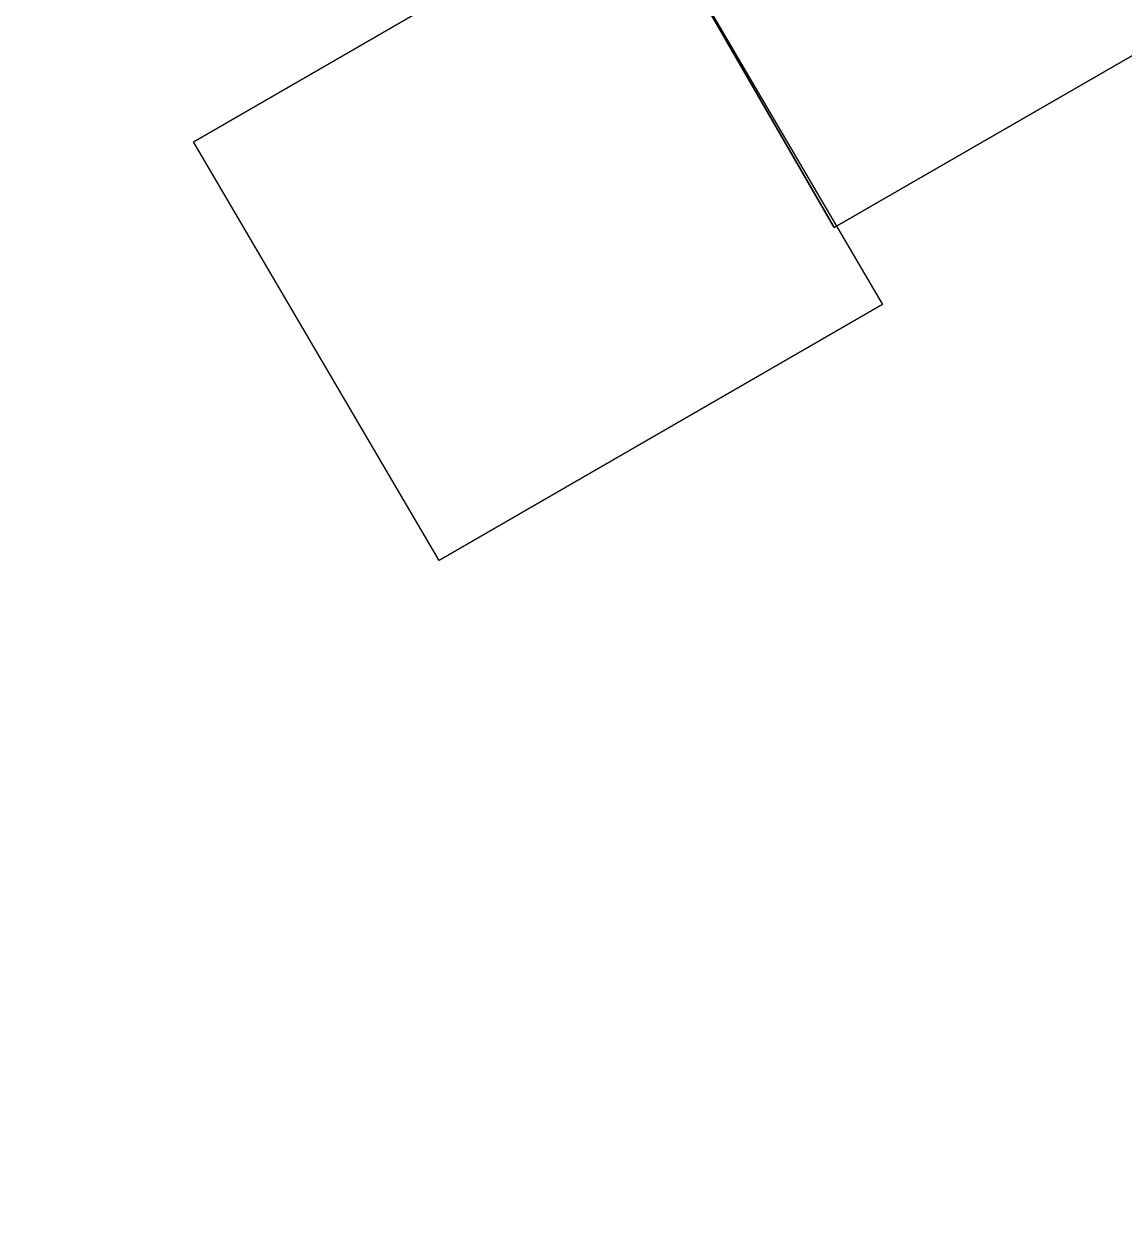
# Model space of a CAD drawing. Header units: inches. Extents: x 23 to 6400, y -2214 to 4412.
# Drawn here: x 1536.4 to 1600.9, y 106.9 to 176.3 of the extents above; entities that cross this region are included whole.
import ezdxf

# ---------------------------------------------------------------- set-up
doc = ezdxf.new("R2010")
doc.units = ezdxf.units.IN
doc.header["$LTSCALE"] = 96
doc.header["$MEASUREMENT"] = 0
doc.layers.add('A-FURN-EXIST', color=33, linetype='Continuous')

# ---------------------------------------------------------------- blocks, each defined once
blk = doc.blocks.new('A$C1C1D4BE0')
at = {"lineweight": -3, "elevation": 27}
blk.add_lwpolyline([(377.472, 127.253), (392.472, 153.234), (367.948, 167.635), (352.948, 141.655)], close=True, dxfattribs=at)
at = {"invisible_edges": 15}
for points in [[(383.646, 176.93, 17.595), (383.646, 177.04, 16.758), (383.286, 177.075, 16.495)], [(383.641, 177.452, 3.95), (383.477, 177.491, 3.95), (383.451, 177.535, 3.95)], [(383.653, 177.448, 5.2), (383.908, 177.448, 5.2), (384.276, 177.553, 5.2)], [(384.276, 177.553, 5.2), (383.828, 177.458, 5.2), (383.733, 177.458, 5.2)], [(383.916, 176.93, 17.595), (384.276, 177.075, 16.495), (383.916, 177.04, 16.758)], [(384.111, 177.535, 3.95), (384.084, 177.491, 3.95), (383.92, 177.452, 3.95)], [(384.762, 176.968, 16.654), (384.661, 177.004, 16.659), (384.681, 177.022, 16.661)], [(385.077, 177.032, 16.636), (385.077, 177.025, 16.621), (385.077, 176.977, 16.663)], [(385.078, 177.015, 16.66), (385.087, 177.005, 16.659), (385.077, 176.968, 16.654)], [(427.687, 177.025, 16.621), (427.687, 177.032, 16.636), (427.687, 176.977, 16.663)], [(427.687, 176.457, 16.587), (427.687, 176.43, 16.532), (427.687, 177.025, 16.621)], [(427.697, 176.968, 16.654), (427.687, 177.005, 16.659), (427.697, 177.015, 16.66)], [(428.094, 177.022, 16.661), (428.114, 177.004, 16.659), (428.012, 176.968, 16.654)], [(429.041, 177.458, 5.2), (428.946, 177.458, 5.2), (428.499, 177.553, 5.2)], [(428.499, 177.553, 5.2), (428.866, 177.448, 5.2), (429.121, 177.448, 5.2)], [(428.859, 176.93, 17.595), (428.859, 177.04, 16.758), (428.499, 177.075, 16.495)], [(428.69, 177.491, 3.95), (428.664, 177.535, 3.95), (428.854, 177.452, 3.95)], [(429.133, 177.452, 3.95), (428.995, 177.576, 3.95), (429.297, 177.491, 3.95)], [(429.129, 176.93, 17.595), (429.489, 177.075, 16.495), (429.129, 177.04, 16.758)], [(383.151, 176.312, 2.72), (383.151, 176.652, 1.499), (383.151, 176.142, 1.593)], [(383.214, 176.312, 2.72), (383.214, 176.142, 1.593), (383.214, 176.652, 1.499)], [(383.638, 176.948, 16.732), (383.638, 176.834, 17.597), (383.286, 176.98, 16.483)], [(383.638, 176.457, 16.667), (383.286, 176.49, 16.418), (383.638, 176.343, 17.532)], [(383.646, 176.251, 17.506), (383.286, 176.396, 16.406), (383.646, 176.361, 16.669)], [(383.638, 176.326, 17.659), (383.286, 168.919, 73.922), (383.41, 168.956, 73.64)], [(383.659, 176.25, 17.513), (383.659, 176.362, 16.661), (383.416, 176.192, 17.949)], [(383.57, 176.141, 17.619), (383.416, 176.331, 16.177), (383.624, 176.258, 16.728)], [(383.641, 176.969, 3.95), (383.78, 176.845, 3.95), (383.477, 176.929, 3.95)], [(384.276, 176.868, 5.2), (383.908, 176.973, 5.2), (383.653, 176.973, 5.2)], [(383.733, 176.963, 5.2), (383.828, 176.963, 5.2), (384.276, 176.868, 5.2)], [(428.992, 176.387, 16.471), (429.426, 176.424, 16.189), (383.851, 176.387, 16.471)], [(383.857, 176.865, 16.64), (383.894, 176.926, 16.648), (383.944, 176.926, 16.648)], [(383.944, 176.5, 16.592), (383.894, 176.5, 16.592), (383.857, 176.561, 16.6)], [(384.276, 176.396, 16.406), (384.152, 168.944, 73.008), (383.916, 176.23, 17.66)], [(384.276, 176.396, 16.406), (383.916, 176.251, 17.506), (383.916, 176.361, 16.669)], [(384.085, 176.929, 3.95), (384.111, 176.886, 3.95), (383.92, 176.969, 3.95)], [(383.921, 176.371, 16.592), (383.921, 176.241, 17.583), (428.921, 176.371, 16.592)], [(428.921, 176.241, 17.583), (428.921, 176.371, 16.592), (383.921, 176.241, 17.583)], [(383.924, 176.834, 17.597), (383.924, 176.948, 16.732), (384.276, 176.98, 16.483)], [(383.924, 176.457, 16.667), (383.924, 176.343, 17.532), (384.276, 176.49, 16.418)], [(384.276, 176.49, 16.418), (383.924, 176.326, 17.659), (384.152, 169.038, 73.021)], [(429.426, 176.331, 16.177), (428.905, 176.297, 16.431), (383.938, 176.297, 16.431)], [(384.282, 176.836, 16.636), (384.206, 176.926, 16.648), (384.256, 176.926, 16.648)], [(384.256, 176.5, 16.592), (384.206, 176.5, 16.592), (384.282, 176.589, 16.604)], [(384.338, 176.63, 1.464), (384.338, 176.142, 1.593), (384.338, 176.312, 2.72)], [(384.341, 176.608, 16.606), (384.442, 176.581, 16.603), (384.407, 176.546, 16.598)], [(384.407, 176.88, 16.642), (384.442, 176.845, 16.638), (384.398, 176.713, 16.62)], [(384.398, 176.713, 16.62), (384.475, 176.787, 16.63), (384.475, 176.638, 16.61)], [(384.401, 176.312, 2.72), (384.401, 176.142, 1.593), (384.401, 176.63, 1.464)], [(384.762, 176.457, 16.587), (384.642, 176.638, 16.61), (384.642, 176.787, 16.63)], [(384.681, 176.403, 16.579), (384.661, 176.421, 16.582), (384.762, 176.457, 16.587)], [(385.077, 176.457, 16.587), (385.087, 176.42, 16.582), (385.078, 176.41, 16.58)], [(385.077, 176.43, 16.532), (385.077, 176.413, 16.545), (385.077, 176.457, 16.587)], [(427.697, 176.41, 16.58), (427.687, 176.42, 16.582), (427.697, 176.457, 16.587)], [(427.687, 176.457, 16.587), (427.687, 176.413, 16.545), (427.687, 176.43, 16.532)], [(428.012, 176.968, 16.654), (428.133, 176.787, 16.63), (428.133, 176.638, 16.61)], [(428.012, 176.457, 16.587), (428.114, 176.421, 16.582), (428.094, 176.403, 16.579)], [(428.376, 176.713, 16.62), (428.3, 176.638, 16.61), (428.3, 176.787, 16.63)], [(428.434, 176.817, 16.634), (428.333, 176.845, 16.638), (428.368, 176.88, 16.642)], [(428.368, 176.546, 16.598), (428.333, 176.581, 16.603), (428.376, 176.713, 16.62)], [(428.364, 176.312, 2.72), (428.364, 176.652, 1.499), (428.364, 176.142, 1.593)], [(428.427, 176.312, 2.72), (428.427, 176.142, 1.593), (428.427, 176.652, 1.499)], [(428.519, 176.926, 16.648), (428.569, 176.926, 16.648), (428.493, 176.836, 16.636)], [(428.493, 176.589, 16.604), (428.569, 176.5, 16.592), (428.519, 176.5, 16.592)], [(428.851, 176.948, 16.732), (428.851, 176.834, 17.597), (428.499, 176.98, 16.483)], [(429.121, 176.973, 5.2), (428.866, 176.973, 5.2), (428.499, 176.868, 5.2)], [(429.041, 176.963, 5.2), (428.499, 176.868, 5.2), (428.946, 176.963, 5.2)], [(428.851, 176.343, 17.532), (428.851, 176.457, 16.667), (428.499, 176.49, 16.418)], [(428.641, 172.984, 43.048), (428.851, 176.326, 17.659), (428.499, 176.49, 16.418)], [(428.859, 176.361, 16.669), (428.859, 176.251, 17.506), (428.499, 176.396, 16.406)], [(428.499, 176.396, 16.406), (428.838, 176.241, 17.583), (428.641, 172.89, 43.035)], [(428.664, 176.886, 3.95), (428.69, 176.929, 3.95), (428.854, 176.969, 3.95)], [(428.816, 172.884, 43.082), (429.15, 176.241, 17.583), (429.489, 176.396, 16.406)], [(428.831, 176.926, 16.648), (428.881, 176.926, 16.648), (428.917, 176.865, 16.64)], [(428.917, 176.561, 16.6), (428.881, 176.5, 16.592), (428.831, 176.5, 16.592)], [(429.129, 176.251, 17.506), (429.129, 176.361, 16.669), (429.489, 176.396, 16.406)], [(429.133, 176.969, 3.95), (429.297, 176.929, 3.95), (429.324, 176.886, 3.95)], [(429.136, 176.948, 16.732), (429.489, 176.98, 16.483), (429.136, 176.834, 17.597)], [(429.136, 176.457, 16.667), (429.136, 176.343, 17.532), (429.489, 176.49, 16.418)], [(429.365, 168.958, 73.629), (429.489, 168.919, 73.922), (429.136, 176.326, 17.659)], [(429.184, 176.362, 16.661), (429.184, 176.25, 17.513), (429.426, 176.192, 17.949)], [(429.218, 176.258, 16.728), (429.426, 176.331, 16.177), (429.273, 176.141, 17.619)], [(429.551, 176.63, 1.464), (429.551, 176.142, 1.593), (429.551, 176.312, 2.72)], [(429.614, 176.312, 2.72), (429.614, 176.142, 1.593), (429.614, 176.63, 1.464)], [(383.151, 176.154, 2.765), (383.151, 176.024, 1.593), (383.151, 175.783, 1.41)], [(383.151, 175.845, 2.198), (383.151, 176.042, 2.002), (383.151, 175.857, 2.484)], [(383.214, 175.783, 1.41), (383.214, 176.024, 1.593), (383.214, 176.154, 2.765)], [(383.263, 175.806, 3.261), (383.302, 175.845, 3.261), (383.302, 175.451, 3.261)], [(384.289, 175.806, 3.38), (383.302, 175.845, 3.38), (383.263, 175.806, 3.38)], [(383.41, 168.862, 73.628), (383.286, 168.825, 73.909), (383.646, 176.23, 17.66)], [(383.416, 167.794, 18.153), (383.416, 167.874, 18.153), (383.416, 176.134, 18.053)], [(383.416, 168.294, 18.153), (383.416, 168.374, 18.153), (383.416, 176.134, 18.053)], [(383.416, 168.794, 18.153), (383.416, 168.874, 18.153), (383.416, 176.134, 18.053)], [(383.416, 169.294, 18.153), (383.416, 169.374, 18.153), (383.416, 176.134, 18.053)], [(383.416, 169.794, 18.153), (383.416, 169.874, 18.153), (383.416, 176.134, 18.053)], [(383.416, 170.294, 18.153), (383.416, 170.374, 18.153), (383.416, 176.134, 18.053)], [(383.416, 170.794, 18.153), (383.416, 170.874, 18.153), (383.416, 176.134, 18.053)], [(383.416, 171.294, 18.153), (383.416, 171.374, 18.153), (383.416, 176.134, 18.053)], [(383.416, 171.794, 18.153), (383.416, 171.874, 18.153), (383.416, 176.134, 18.053)], [(383.416, 172.294, 18.153), (383.416, 172.374, 18.153), (383.416, 176.134, 18.053)], [(383.416, 172.794, 18.153), (383.416, 172.874, 18.153), (383.416, 176.134, 18.053)], [(383.416, 173.294, 18.153), (383.416, 173.374, 18.153), (383.416, 176.134, 18.053)], [(383.416, 173.794, 18.153), (383.416, 173.874, 18.153), (383.416, 176.134, 18.053)], [(383.416, 174.294, 18.153), (383.416, 174.374, 18.153), (383.416, 176.134, 18.053)], [(383.416, 174.794, 18.153), (383.416, 174.874, 18.153), (383.416, 176.134, 18.053)], [(383.416, 175.294, 18.153), (383.416, 175.374, 18.153), (383.416, 176.134, 18.053)], [(383.416, 175.874, 18.153), (383.416, 176.134, 18.053), (383.416, 175.794, 18.153)], [(383.703, 176.223, 17.717), (384.035, 168.944, 73.008), (383.434, 168.865, 73.603)], [(383.851, 176.225, 17.704), (429.426, 176.192, 17.949), (428.992, 176.225, 17.704)], [(428.914, 176.127, 17.728), (429.426, 176.099, 17.937), (383.929, 176.127, 17.728)], [(428.854, 176.27, 16.64), (383.992, 176.154, 17.522), (383.989, 176.27, 16.64)], [(428.854, 176.27, 16.64), (428.851, 176.154, 17.522), (383.992, 176.154, 17.522)], [(384.289, 175.806, 3.261), (384.25, 175.451, 3.261), (384.25, 175.845, 3.261)], [(384.338, 176.154, 2.765), (384.338, 176.024, 1.593), (384.338, 175.783, 1.41)], [(384.401, 175.783, 1.41), (384.401, 176.024, 1.593), (384.401, 176.154, 2.765)], [(384.401, 175.857, 2.484), (384.401, 176.042, 2.002), (384.401, 175.845, 2.198)], [(428.364, 176.154, 2.765), (428.364, 176.024, 1.593), (428.364, 175.783, 1.41)], [(428.364, 175.845, 2.198), (428.364, 176.042, 2.002), (428.364, 175.857, 2.484)], [(428.427, 175.783, 1.41), (428.427, 176.024, 1.593), (428.427, 176.154, 2.765)], [(429.502, 175.806, 3.38), (428.515, 175.845, 3.38), (428.476, 175.806, 3.38)], [(428.476, 175.806, 3.261), (428.515, 175.845, 3.261), (428.515, 175.451, 3.261)], [(429.502, 175.806, 3.261), (429.463, 175.451, 3.261), (429.463, 175.845, 3.261)], [(429.546, 175.874, 18.153), (429.546, 175.794, 18.153), (429.546, 176.134, 18.053)], [(429.546, 175.374, 18.153), (429.546, 175.294, 18.153), (429.546, 176.134, 18.053)], [(429.546, 174.874, 18.153), (429.546, 174.794, 18.153), (429.546, 176.134, 18.053)], [(429.546, 174.374, 18.153), (429.546, 174.294, 18.153), (429.546, 176.134, 18.053)], [(429.546, 173.874, 18.153), (429.546, 173.794, 18.153), (429.546, 176.134, 18.053)], [(429.546, 173.374, 18.153), (429.546, 173.294, 18.153), (429.546, 176.134, 18.053)], [(429.546, 172.874, 18.153), (429.546, 172.794, 18.153), (429.546, 176.134, 18.053)], [(429.546, 172.374, 18.153), (429.546, 172.294, 18.153), (429.546, 176.134, 18.053)], [(429.546, 171.874, 18.153), (429.546, 171.794, 18.153), (429.546, 176.134, 18.053)], [(429.546, 171.374, 18.153), (429.546, 171.294, 18.153), (429.546, 176.134, 18.053)], [(429.546, 170.874, 18.153), (429.546, 170.794, 18.153), (429.546, 176.134, 18.053)], [(429.546, 170.374, 18.153), (429.546, 170.294, 18.153), (429.546, 176.134, 18.053)], [(429.546, 169.874, 18.153), (429.546, 169.794, 18.153), (429.546, 176.134, 18.053)], [(429.546, 169.374, 18.153), (429.546, 169.294, 18.153), (429.546, 176.134, 18.053)], [(429.546, 168.874, 18.153), (429.546, 168.794, 18.153), (429.546, 176.134, 18.053)], [(429.546, 168.374, 18.153), (429.546, 168.294, 18.153), (429.546, 176.134, 18.053)], [(429.546, 167.874, 18.153), (429.546, 167.794, 18.153), (429.546, 176.134, 18.053)], [(429.551, 176.154, 2.765), (429.551, 176.024, 1.593), (429.551, 175.783, 1.41)], [(429.614, 175.783, 1.41), (429.614, 176.024, 1.593), (429.614, 176.154, 2.765)], [(429.614, 175.857, 2.484), (429.614, 176.042, 2.002), (429.614, 175.845, 2.198)], [(383.302, 174.27, 3.261), (383.263, 174.31, 3.261), (383.302, 175.136, 3.261)], [(384.25, 175.136, 3.261), (384.289, 174.31, 3.261), (384.25, 174.27, 3.261)], [(428.515, 174.27, 3.261), (428.476, 174.31, 3.261), (428.515, 175.136, 3.261)], [(429.463, 175.136, 3.261), (429.502, 174.31, 3.261), (429.463, 174.27, 3.261)], [(383.263, 174.31, 3.38), (384.25, 174.27, 3.38), (384.289, 174.31, 3.38)], [(428.476, 174.31, 3.38), (429.463, 174.27, 3.38), (429.502, 174.31, 3.38)], [(428.499, 168.919, 73.922), (428.613, 169.035, 73.043), (428.629, 172.978, 43.094)], [(428.613, 168.941, 73.031), (428.499, 168.825, 73.909), (428.629, 172.884, 43.082)], [(428.804, 172.877, 43.128), (429.34, 168.867, 73.592), (428.74, 168.945, 72.997)], [(428.816, 172.978, 43.094), (428.749, 169.035, 73.043), (428.946, 168.919, 73.922)], [(429.489, 168.825, 73.909), (429.365, 168.864, 73.617), (428.804, 172.877, 43.128)], [(382.327, 170.063, 72.937), (382.327, 170.052, 72.909), (382.327, 169.794, 73.249)], [(382.327, 169.883, 74.309), (382.327, 169.716, 73.541), (382.327, 169.206, 74.107)], [(382.327, 169.227, 74.185), (382.327, 169.673, 74.47), (382.327, 169.883, 74.309)], [(382.327, 169.717, 72.653), (382.327, 169.703, 72.647), (382.327, 169.794, 73.249)], [(382.327, 168.993, 74.05), (382.327, 169.659, 73.327), (382.327, 167.275, 72.425)], [(382.39, 169.794, 73.304), (382.39, 170.052, 72.909), (382.39, 170.063, 72.937)], [(382.39, 170.049, 72.909), (382.39, 169.953, 72.963), (382.39, 170.06, 72.937)], [(382.39, 170.06, 72.937), (382.39, 169.918, 73.253), (382.39, 169.875, 73.579)], [(382.39, 169.906, 73.282), (382.39, 169.836, 73.4), (382.39, 169.869, 73.55)], [(382.39, 169.673, 74.47), (382.39, 169.173, 74.185), (382.39, 169.883, 74.309)], [(382.39, 169.159, 74.134), (382.39, 169.744, 73.493), (382.39, 169.883, 74.309)], [(382.39, 169.877, 74.325), (382.39, 169.81, 74.043), (382.39, 169.776, 74.2)], [(382.39, 169.877, 74.325), (382.39, 169.785, 74.263), (382.39, 169.867, 74.328)], [(382.39, 169.794, 73.304), (382.39, 169.703, 72.647), (382.39, 169.717, 72.653)], [(382.39, 169.697, 72.647), (382.39, 169.708, 72.78), (382.39, 169.716, 72.653)], [(382.39, 169.02, 74.097), (382.39, 167.831, 72.425), (382.39, 169.706, 73.354)], [(382.39, 169.41, 73.988), (382.39, 169.376, 74.014), (382.39, 169.466, 74.096)], [(382.39, 169.425, 74.408), (382.39, 169.321, 74.32), (382.39, 169.391, 74.433)], [(383.828, 169.41, 73.986), (384.276, 169.504, 73.999), (383.733, 169.41, 73.986)], [(384.681, 169.419, 74.412), (384.661, 169.401, 74.41), (384.762, 169.365, 74.405)], [(385.077, 169.365, 74.405), (385.087, 169.402, 74.41), (385.078, 169.412, 74.412)], [(427.697, 169.412, 74.412), (427.687, 169.402, 74.41), (427.697, 169.365, 74.405)], [(428.012, 169.365, 74.405), (428.114, 169.401, 74.41), (428.094, 169.419, 74.412)], [(428.499, 169.504, 73.999), (428.946, 169.41, 73.986), (429.041, 169.41, 73.986)], [(430.39, 170.063, 72.936), (430.39, 170.052, 72.908), (430.39, 169.794, 73.303)], [(430.39, 169.875, 73.579), (430.39, 169.918, 73.253), (430.39, 170.06, 72.937)], [(430.39, 170.06, 72.937), (430.39, 169.953, 72.963), (430.39, 170.049, 72.909)], [(430.39, 169.836, 73.4), (430.39, 169.906, 73.282), (430.39, 169.869, 73.55)], [(430.39, 169.883, 74.308), (430.39, 169.744, 73.493), (430.39, 169.159, 74.133)], [(430.39, 169.173, 74.184), (430.39, 169.673, 74.469), (430.39, 169.883, 74.308)], [(430.39, 169.877, 74.325), (430.39, 169.867, 74.328), (430.39, 169.785, 74.263)], [(430.39, 169.877, 74.325), (430.39, 169.776, 74.2), (430.39, 169.81, 74.043)], [(430.39, 169.718, 72.652), (430.39, 169.703, 72.646), (430.39, 169.794, 73.303)], [(430.39, 169.716, 72.653), (430.39, 169.708, 72.78), (430.39, 169.697, 72.647)], [(430.39, 169.02, 74.096), (430.39, 169.706, 73.354), (430.39, 167.275, 72.424)], [(430.39, 169.466, 74.096), (430.39, 169.376, 74.014), (430.39, 169.41, 73.988)], [(430.39, 169.391, 74.433), (430.39, 169.321, 74.32), (430.39, 169.425, 74.408)], [(430.452, 169.794, 73.248), (430.452, 170.052, 72.908), (430.452, 170.063, 72.936)], [(430.452, 169.673, 74.469), (430.452, 169.227, 74.184), (430.452, 169.883, 74.308)], [(430.452, 169.206, 74.106), (430.452, 169.717, 73.54), (430.452, 169.883, 74.308)], [(430.452, 169.716, 73.269), (430.452, 169.703, 72.646), (430.452, 169.718, 72.652)], [(430.452, 168.385, 72.473), (430.452, 169.659, 73.326), (430.452, 168.993, 74.049)], [(382.327, 168.993, 74.05), (382.327, 167.275, 72.425), (382.327, 168.149, 74.27)], [(382.39, 168.923, 74.263), (382.39, 168.697, 74.342), (382.39, 169.194, 74.299)], [(382.39, 168.923, 74.263), (382.39, 169.194, 74.299), (382.39, 169.065, 74.229)], [(382.39, 169.02, 74.097), (382.39, 168.149, 74.27), (382.39, 167.831, 72.425)], [(382.39, 169.002, 72.565), (384.093, 168.952, 72.946), (393.077, 168.947, 72.98)], [(382.39, 169.002, 72.565), (393.077, 168.947, 72.98), (401.952, 168.947, 72.98)], [(382.39, 169.002, 72.565), (401.952, 168.947, 72.98), (410.827, 168.947, 72.98)], [(382.39, 169.002, 72.565), (383.42, 168.869, 73.578), (383.997, 168.939, 73.042)], [(382.39, 169.002, 72.565), (382.39, 168.914, 72.543), (382.39, 168.903, 72.551)], [(393.077, 168.931, 73.104), (383.517, 168.847, 73.745), (382.39, 168.784, 74.223)], [(393.077, 168.931, 73.104), (382.39, 168.784, 74.223), (401.952, 168.931, 73.104)], [(393.077, 168.848, 72.967), (384.093, 168.864, 72.851), (382.39, 168.903, 72.551)], [(393.077, 168.848, 72.967), (382.39, 168.903, 72.551), (401.952, 168.848, 72.967)], [(383.914, 168.84, 73.029), (383.379, 168.779, 73.494), (382.39, 168.903, 72.551)], [(393.077, 168.832, 73.091), (401.952, 168.832, 73.091), (382.39, 168.672, 74.308)], [(393.077, 168.832, 73.091), (382.39, 168.672, 74.308), (383.558, 168.738, 73.803)], [(410.827, 168.832, 73.091), (382.39, 168.672, 74.308), (401.952, 168.832, 73.091)], [(382.39, 168.697, 74.342), (382.39, 168.795, 74.25), (382.39, 168.672, 74.308)], [(383.536, 168.858, 73.661), (384.035, 168.935, 73.076), (384.276, 168.825, 73.909)], [(384.142, 168.928, 73.125), (383.552, 168.851, 73.709), (393.046, 168.932, 73.096)], [(393.046, 168.833, 73.083), (383.624, 168.747, 73.737), (384.183, 168.82, 73.183)], [(384.276, 168.825, 73.909), (383.828, 168.919, 73.922), (383.733, 168.919, 73.922)], [(383.857, 169.261, 74.392), (383.944, 169.323, 74.4), (383.894, 169.323, 74.4)], [(383.857, 168.958, 74.352), (383.894, 168.896, 74.344), (383.944, 168.896, 74.344)], [(384.282, 169.233, 74.388), (384.256, 169.323, 74.4), (384.206, 169.323, 74.4)], [(384.282, 168.986, 74.355), (384.206, 168.896, 74.344), (384.256, 168.896, 74.344)], [(384.442, 169.242, 74.389), (384.407, 169.277, 74.394), (384.341, 169.214, 74.385)], [(384.442, 168.977, 74.354), (384.341, 169.005, 74.358), (384.407, 168.942, 74.35)], [(384.475, 169.184, 74.382), (384.398, 169.11, 74.372), (384.475, 169.035, 74.362)], [(384.762, 169.365, 74.405), (384.642, 169.184, 74.382), (384.642, 169.035, 74.362)], [(384.762, 168.854, 74.338), (384.661, 168.818, 74.333), (384.681, 168.8, 74.331)], [(385.078, 168.807, 74.332), (385.087, 168.817, 74.333), (385.077, 168.854, 74.338)], [(401.952, 168.931, 73.104), (430.39, 168.784, 74.223), (410.827, 168.931, 73.104)], [(430.39, 168.903, 72.551), (410.827, 168.848, 72.967), (401.952, 168.848, 72.967)], [(419.702, 168.947, 72.98), (430.39, 169.002, 72.565), (410.827, 168.947, 72.98)], [(419.702, 168.931, 73.104), (410.827, 168.931, 73.104), (430.39, 168.784, 74.223)], [(430.39, 168.903, 72.551), (419.702, 168.848, 72.967), (410.827, 168.848, 72.967)], [(419.702, 168.832, 73.091), (430.39, 168.672, 74.308), (410.827, 168.832, 73.091)], [(419.702, 168.947, 72.98), (428.686, 168.952, 72.946), (430.39, 169.002, 72.565)], [(419.702, 168.931, 73.104), (430.39, 168.784, 74.223), (429.263, 168.847, 73.745)], [(430.39, 168.903, 72.551), (428.686, 168.864, 72.851), (419.702, 168.848, 72.967)], [(419.702, 168.832, 73.091), (429.222, 168.738, 73.803), (430.39, 168.672, 74.308)], [(419.734, 168.932, 73.096), (429.228, 168.851, 73.709), (428.638, 168.928, 73.125)], [(428.597, 168.82, 73.183), (429.156, 168.747, 73.737), (419.734, 168.833, 73.083)], [(427.697, 168.854, 74.338), (427.687, 168.817, 74.333), (427.697, 168.807, 74.332)], [(428.012, 168.854, 74.338), (428.133, 169.035, 74.362), (428.133, 169.184, 74.382)], [(428.094, 168.8, 74.331), (428.114, 168.818, 74.333), (428.012, 168.854, 74.338)], [(428.3, 169.035, 74.362), (428.376, 169.11, 74.372), (428.3, 169.184, 74.382)], [(428.333, 169.242, 74.389), (428.434, 169.214, 74.385), (428.368, 169.277, 74.394)], [(428.333, 168.977, 74.354), (428.368, 168.942, 74.35), (428.434, 169.005, 74.358)], [(428.493, 169.233, 74.388), (428.569, 169.323, 74.4), (428.519, 169.323, 74.4)], [(428.493, 168.986, 74.355), (428.519, 168.896, 74.344), (428.569, 168.896, 74.344)], [(428.499, 168.825, 73.909), (428.74, 168.936, 73.064), (429.238, 168.859, 73.65)], [(428.946, 168.919, 73.922), (428.499, 168.825, 73.909), (429.041, 168.919, 73.922)], [(428.783, 168.939, 73.042), (429.36, 168.869, 73.578), (430.39, 169.002, 72.565)], [(428.917, 169.261, 74.392), (428.881, 169.323, 74.4), (428.831, 169.323, 74.4)], [(428.917, 168.958, 74.352), (428.831, 168.896, 74.344), (428.881, 168.896, 74.344)], [(430.39, 168.903, 72.551), (429.401, 168.779, 73.494), (428.866, 168.84, 73.029)], [(430.39, 168.697, 74.342), (430.39, 168.923, 74.263), (430.39, 169.194, 74.299)], [(430.39, 169.194, 74.299), (430.39, 168.923, 74.263), (430.39, 169.065, 74.229)], [(430.39, 169.02, 74.096), (430.39, 167.275, 72.424), (430.39, 168.149, 74.269)], [(430.39, 168.993, 72.553), (430.39, 169.002, 72.565), (430.39, 168.903, 72.551)], [(430.39, 168.672, 74.308), (430.39, 168.795, 74.25), (430.39, 168.697, 74.342)], [(430.452, 168.385, 72.473), (430.452, 168.993, 74.049), (430.452, 168.149, 74.269)], [(382.39, 166.087, 74.098), (382.39, 165.4, 73.356), (382.39, 167.831, 72.425)], [(382.39, 166.087, 74.098), (382.39, 167.831, 72.425), (382.39, 166.959, 74.27)], [(383.416, 167.294, 18.153), (383.416, 167.374, 18.153), (383.416, 159.034, 18.053)], [(429.546, 167.374, 18.153), (429.546, 167.294, 18.153), (429.546, 159.034, 18.053)], [(430.452, 166.114, 74.05), (430.452, 165.448, 73.328), (430.452, 167.831, 72.424)], [(430.452, 166.114, 74.05), (430.452, 167.831, 72.424), (430.452, 166.959, 74.269)], [(382.327, 166.721, 72.474), (382.327, 166.114, 74.05), (382.327, 166.959, 74.27)], [(382.327, 166.721, 72.474), (382.327, 165.447, 73.328), (382.327, 166.114, 74.05)], [(383.416, 166.794, 18.153), (383.416, 166.874, 18.153), (383.416, 159.034, 18.053)], [(429.546, 166.874, 18.153), (429.546, 166.794, 18.153), (429.546, 159.034, 18.053)], [(430.39, 166.087, 74.097), (430.39, 166.959, 74.269), (430.39, 167.275, 72.424)], [(430.39, 166.087, 74.097), (430.39, 167.275, 72.424), (430.39, 165.401, 73.355)], [(382.385, 166.436, 74.308), (382.385, 166.312, 74.25), (382.385, 166.41, 74.342)], [(393.072, 166.275, 73.091), (383.553, 166.369, 73.803), (382.385, 166.436, 74.308)], [(393.072, 166.275, 73.091), (382.385, 166.436, 74.308), (401.947, 166.275, 73.091)], [(382.385, 166.204, 72.551), (383.374, 166.328, 73.494), (383.909, 166.267, 73.029)], [(393.072, 166.176, 73.104), (401.947, 166.176, 73.104), (382.385, 166.323, 74.223)], [(393.072, 166.176, 73.104), (382.385, 166.323, 74.223), (383.512, 166.261, 73.745)], [(410.822, 166.176, 73.104), (382.385, 166.323, 74.223), (401.947, 166.176, 73.104)], [(382.385, 166.204, 72.551), (384.088, 166.244, 72.851), (393.072, 166.259, 72.967)], [(382.385, 166.204, 72.551), (393.072, 166.259, 72.967), (401.947, 166.259, 72.967)], [(382.385, 166.204, 72.551), (401.947, 166.259, 72.967), (410.822, 166.259, 72.967)], [(383.992, 166.168, 73.042), (383.415, 166.239, 73.578), (382.385, 166.105, 72.565)], [(382.385, 166.114, 72.553), (382.385, 166.105, 72.565), (382.385, 166.204, 72.551)], [(382.385, 166.042, 74.229), (382.385, 165.913, 74.299), (382.385, 166.185, 74.263)], [(382.385, 166.185, 74.263), (382.385, 165.913, 74.299), (382.385, 165.716, 74.433)], [(393.072, 166.16, 72.98), (384.088, 166.155, 72.946), (382.385, 166.105, 72.565)], [(393.072, 166.16, 72.98), (382.385, 166.105, 72.565), (401.947, 166.16, 72.98)], [(382.39, 165.224, 74.31), (382.39, 165.363, 73.495), (382.39, 165.948, 74.135)], [(382.39, 165.934, 74.186), (382.39, 165.435, 74.471), (382.39, 165.224, 74.31)], [(383.286, 166.282, 73.909), (383.41, 166.244, 73.617), (383.971, 162.23, 43.128)], [(383.41, 166.15, 73.629), (383.286, 166.188, 73.922), (383.638, 158.781, 17.659)], [(383.416, 166.294, 18.153), (383.416, 166.374, 18.153), (383.416, 159.034, 18.053)], [(383.971, 162.23, 43.128), (383.434, 166.24, 73.592), (384.035, 166.162, 72.997)], [(384.276, 166.282, 73.909), (384.035, 166.171, 73.064), (383.536, 166.248, 73.65)], [(393.041, 166.175, 73.096), (383.547, 166.256, 73.709), (384.137, 166.179, 73.125)], [(384.178, 166.287, 73.183), (383.619, 166.36, 73.737), (393.041, 166.274, 73.083)], [(383.828, 166.188, 73.922), (384.276, 166.282, 73.909), (383.733, 166.188, 73.922)], [(383.959, 162.13, 43.094), (384.025, 166.072, 73.043), (383.828, 166.188, 73.922)], [(383.857, 166.149, 74.352), (383.944, 166.211, 74.344), (383.894, 166.211, 74.344)], [(384.161, 166.167, 73.031), (384.276, 166.282, 73.909), (384.146, 162.224, 43.082)], [(384.276, 166.188, 73.922), (384.161, 166.072, 73.043), (384.146, 162.13, 43.094)], [(384.282, 166.121, 74.355), (384.256, 166.211, 74.344), (384.206, 166.211, 74.344)], [(384.442, 166.13, 74.354), (384.407, 166.165, 74.35), (384.341, 166.102, 74.358)], [(384.475, 166.072, 74.362), (384.398, 165.998, 74.372), (384.475, 165.923, 74.382)], [(384.762, 166.253, 74.338), (384.642, 166.072, 74.362), (384.642, 165.923, 74.382)], [(384.681, 166.307, 74.331), (384.661, 166.289, 74.333), (384.762, 166.253, 74.338)], [(385.077, 166.253, 74.338), (385.087, 166.29, 74.333), (385.078, 166.3, 74.332)], [(401.947, 166.275, 73.091), (430.385, 166.436, 74.308), (410.822, 166.275, 73.091)], [(430.385, 166.105, 72.565), (410.822, 166.16, 72.98), (401.947, 166.16, 72.98)], [(419.697, 166.275, 73.091), (410.822, 166.275, 73.091), (430.385, 166.436, 74.308)], [(419.697, 166.176, 73.104), (430.385, 166.323, 74.223), (410.822, 166.176, 73.104)], [(419.697, 166.259, 72.967), (430.385, 166.204, 72.551), (410.822, 166.259, 72.967)], [(430.385, 166.105, 72.565), (419.697, 166.16, 72.98), (410.822, 166.16, 72.98)], [(419.697, 166.275, 73.091), (430.385, 166.436, 74.308), (429.217, 166.369, 73.803)], [(419.697, 166.176, 73.104), (429.258, 166.261, 73.745), (430.385, 166.323, 74.223)], [(419.697, 166.259, 72.967), (428.681, 166.244, 72.851), (430.385, 166.204, 72.551)], [(430.385, 166.105, 72.565), (428.681, 166.155, 72.946), (419.697, 166.16, 72.98)], [(419.729, 166.274, 73.083), (429.151, 166.36, 73.737), (428.592, 166.287, 73.183)], [(428.633, 166.179, 73.125), (429.223, 166.256, 73.709), (419.729, 166.175, 73.096)], [(427.697, 166.3, 74.332), (427.687, 166.29, 74.333), (427.697, 166.253, 74.338)], [(428.012, 166.253, 74.338), (428.114, 166.289, 74.333), (428.094, 166.307, 74.331)], [(428.012, 165.742, 74.405), (428.133, 165.923, 74.382), (428.133, 166.072, 74.362)], [(428.3, 165.923, 74.382), (428.376, 165.998, 74.372), (428.3, 166.072, 74.362)], [(428.333, 166.13, 74.354), (428.434, 166.102, 74.358), (428.368, 166.165, 74.35)], [(428.493, 166.121, 74.355), (428.569, 166.211, 74.344), (428.519, 166.211, 74.344)], [(428.499, 166.282, 73.909), (428.946, 166.188, 73.922), (429.041, 166.188, 73.922)], [(429.238, 166.25, 73.661), (428.74, 166.172, 73.076), (428.499, 166.282, 73.909)], [(428.499, 158.712, 16.406), (428.622, 166.164, 73.008), (428.859, 158.877, 17.66)], [(428.499, 158.618, 16.418), (428.851, 158.781, 17.659), (428.622, 166.069, 73.021)], [(429.072, 158.884, 17.717), (428.74, 166.164, 73.008), (429.34, 166.242, 73.603)], [(430.385, 166.105, 72.565), (429.355, 166.239, 73.578), (428.778, 166.168, 73.042)], [(428.917, 166.149, 74.352), (428.881, 166.211, 74.344), (428.831, 166.211, 74.344)], [(428.861, 166.267, 73.029), (429.396, 166.328, 73.494), (430.385, 166.204, 72.551)], [(429.365, 166.245, 73.628), (429.489, 166.282, 73.909), (429.129, 158.877, 17.66)], [(429.136, 158.781, 17.659), (429.489, 166.188, 73.922), (429.365, 166.151, 73.64)], [(429.546, 166.374, 18.153), (429.546, 166.294, 18.153), (429.546, 159.034, 18.053)], [(430.385, 166.41, 74.342), (430.385, 166.312, 74.25), (430.385, 166.436, 74.308)], [(430.385, 166.105, 72.565), (430.385, 166.193, 72.543), (430.385, 166.204, 72.551)], [(430.385, 165.716, 74.433), (430.385, 165.913, 74.299), (430.385, 166.185, 74.263)], [(430.385, 166.185, 74.263), (430.385, 165.913, 74.299), (430.385, 166.042, 74.229)], [(430.39, 165.948, 74.134), (430.39, 165.363, 73.494), (430.39, 165.224, 74.309)], [(430.39, 165.435, 74.471), (430.39, 165.934, 74.185), (430.39, 165.224, 74.309)], [(382.327, 165.901, 74.108), (382.327, 165.39, 73.542), (382.327, 165.224, 74.31)], [(382.327, 165.435, 74.471), (382.327, 165.88, 74.186), (382.327, 165.224, 74.31)], [(382.327, 165.39, 73.271), (382.327, 165.403, 72.648), (382.327, 165.389, 72.654)], [(382.327, 165.312, 73.25), (382.327, 165.055, 72.911), (382.327, 165.043, 72.938)], [(382.385, 165.716, 74.433), (382.385, 165.787, 74.32), (382.385, 165.682, 74.408)], [(382.385, 165.641, 74.096), (382.385, 165.731, 74.014), (382.385, 165.697, 73.988)], [(382.385, 165.392, 72.653), (382.385, 165.399, 72.78), (382.385, 165.41, 72.647)], [(382.385, 165.23, 74.325), (382.385, 165.331, 74.2), (382.385, 165.297, 74.043)], [(382.385, 165.23, 74.325), (382.385, 165.24, 74.328), (382.385, 165.323, 74.263)], [(382.385, 165.272, 73.4), (382.385, 165.202, 73.282), (382.385, 165.239, 73.55)], [(382.385, 165.233, 73.579), (382.385, 165.19, 73.253), (382.385, 165.047, 72.937)], [(382.39, 165.389, 72.654), (382.39, 165.403, 72.648), (382.39, 165.312, 73.305)], [(382.39, 165.043, 72.938), (382.39, 165.055, 72.911), (382.39, 165.312, 73.305)], [(383.416, 165.794, 18.153), (383.416, 165.874, 18.153), (383.416, 159.034, 18.053)], [(383.416, 165.294, 18.153), (383.416, 165.374, 18.153), (383.416, 159.034, 18.053)], [(384.276, 165.603, 73.999), (383.828, 165.697, 73.986), (383.733, 165.697, 73.986)], [(383.857, 165.846, 74.392), (383.894, 165.784, 74.4), (383.944, 165.784, 74.4)], [(384.282, 165.874, 74.388), (384.206, 165.784, 74.4), (384.256, 165.784, 74.4)], [(384.442, 165.865, 74.389), (384.341, 165.893, 74.385), (384.407, 165.83, 74.394)], [(384.762, 165.742, 74.405), (384.661, 165.706, 74.41), (384.681, 165.688, 74.412)], [(385.078, 165.695, 74.412), (385.087, 165.705, 74.41), (385.077, 165.742, 74.405)], [(427.697, 165.742, 74.405), (427.687, 165.705, 74.41), (427.697, 165.695, 74.412)], [(428.094, 165.688, 74.412), (428.114, 165.706, 74.41), (428.012, 165.742, 74.405)], [(428.333, 165.865, 74.389), (428.368, 165.83, 74.394), (428.434, 165.893, 74.385)], [(428.493, 165.874, 74.388), (428.519, 165.784, 74.4), (428.569, 165.784, 74.4)], [(428.946, 165.697, 73.986), (428.499, 165.603, 73.999), (429.041, 165.697, 73.986)], [(428.917, 165.846, 74.392), (428.831, 165.784, 74.4), (428.881, 165.784, 74.4)], [(429.546, 165.874, 18.153), (429.546, 165.794, 18.153), (429.546, 159.034, 18.053)], [(429.546, 165.374, 18.153), (429.546, 165.294, 18.153), (429.546, 159.034, 18.053)], [(430.385, 165.682, 74.408), (430.385, 165.787, 74.32), (430.385, 165.716, 74.433)], [(430.385, 165.697, 73.988), (430.385, 165.731, 74.014), (430.385, 165.641, 74.096)], [(430.385, 165.41, 72.647), (430.385, 165.399, 72.78), (430.385, 165.392, 72.653)], [(430.385, 165.23, 74.325), (430.385, 165.297, 74.043), (430.385, 165.331, 74.2)], [(430.385, 165.23, 74.325), (430.385, 165.323, 74.263), (430.385, 165.24, 74.328)], [(430.385, 165.202, 73.282), (430.385, 165.272, 73.4), (430.385, 165.239, 73.55)], [(430.385, 165.047, 72.937), (430.385, 165.19, 73.253), (430.385, 165.233, 73.579)], [(430.39, 165.312, 73.304), (430.39, 165.403, 72.647), (430.39, 165.389, 72.653)], [(430.39, 165.312, 73.304), (430.39, 165.055, 72.91), (430.39, 165.043, 72.937)], [(430.452, 165.224, 74.309), (430.452, 165.391, 73.541), (430.452, 165.901, 74.107)], [(430.452, 165.88, 74.185), (430.452, 165.435, 74.471), (430.452, 165.224, 74.309)], [(430.452, 165.389, 72.653), (430.452, 165.403, 72.647), (430.452, 165.312, 73.25)], [(430.452, 165.043, 72.937), (430.452, 165.055, 72.91), (430.452, 165.312, 73.25)], [(382.385, 165.047, 72.937), (382.385, 165.154, 72.963), (382.385, 165.059, 72.909)], [(383.416, 164.794, 18.153), (383.416, 164.874, 18.153), (383.416, 159.034, 18.053)], [(429.546, 164.874, 18.153), (429.546, 164.794, 18.153), (429.546, 159.034, 18.053)], [(430.385, 165.059, 72.909), (430.385, 165.154, 72.963), (430.385, 165.047, 72.937)], [(383.416, 164.294, 18.153), (383.416, 164.374, 18.153), (383.416, 159.034, 18.053)], [(383.416, 163.794, 18.153), (383.416, 163.874, 18.153), (383.416, 159.034, 18.053)], [(429.546, 164.374, 18.153), (429.546, 164.294, 18.153), (429.546, 159.034, 18.053)], [(429.546, 163.874, 18.153), (429.546, 163.794, 18.153), (429.546, 159.034, 18.053)], [(383.416, 163.294, 18.153), (383.416, 163.374, 18.153), (383.416, 159.034, 18.053)], [(429.546, 163.374, 18.153), (429.546, 163.294, 18.153), (429.546, 159.034, 18.053)], [(383.416, 162.794, 18.153), (383.416, 162.874, 18.153), (383.416, 159.034, 18.053)], [(429.546, 162.874, 18.153), (429.546, 162.794, 18.153), (429.546, 159.034, 18.053)], [(383.959, 162.224, 43.082), (383.625, 158.867, 17.583), (383.286, 158.712, 16.406)], [(383.416, 162.294, 18.153), (383.416, 162.374, 18.153), (383.416, 159.034, 18.053)], [(383.416, 161.794, 18.153), (383.416, 161.874, 18.153), (383.416, 159.034, 18.053)], [(384.133, 162.123, 43.048), (383.924, 158.781, 17.659), (384.276, 158.618, 16.418)], [(384.276, 158.712, 16.406), (383.937, 158.867, 17.583), (384.133, 162.218, 43.035)], [(429.546, 162.374, 18.153), (429.546, 162.294, 18.153), (429.546, 159.034, 18.053)], [(429.546, 161.874, 18.153), (429.546, 161.794, 18.153), (429.546, 159.034, 18.053)], [(383.416, 161.294, 18.153), (383.416, 161.374, 18.153), (383.416, 159.034, 18.053)], [(429.546, 161.374, 18.153), (429.546, 161.294, 18.153), (429.546, 159.034, 18.053)], [(383.416, 160.794, 18.153), (383.416, 160.874, 18.153), (383.416, 159.034, 18.053)], [(383.416, 160.294, 18.153), (383.416, 160.374, 18.153), (383.416, 159.034, 18.053)], [(429.546, 160.874, 18.153), (429.546, 160.794, 18.153), (429.546, 159.034, 18.053)], [(429.546, 160.374, 18.153), (429.546, 160.294, 18.153), (429.546, 159.034, 18.053)], [(383.416, 159.794, 18.153), (383.416, 159.874, 18.153), (383.416, 159.034, 18.053)], [(429.546, 159.874, 18.153), (429.546, 159.794, 18.153), (429.546, 159.034, 18.053)], [(383.416, 159.294, 18.153), (383.416, 159.374, 18.153), (383.416, 159.034, 18.053)], [(383.624, 158.849, 16.728), (383.416, 158.776, 16.177), (383.57, 158.966, 17.619)], [(429.426, 159.008, 17.937), (428.914, 158.981, 17.728), (383.929, 158.981, 17.728)], [(429.273, 158.966, 17.619), (429.426, 158.776, 16.177), (429.218, 158.849, 16.728)], [(429.546, 159.294, 18.153), (429.546, 159.034, 18.053), (429.546, 159.374, 18.153)], [(383.646, 158.857, 17.506), (383.646, 158.746, 16.669), (383.286, 158.712, 16.406)], [(383.638, 158.65, 16.667), (383.638, 158.764, 17.532), (383.286, 158.618, 16.418)], [(383.638, 158.16, 16.732), (383.286, 158.127, 16.483), (383.638, 158.273, 17.597)], [(383.659, 158.745, 16.661), (383.659, 158.858, 17.513), (383.416, 158.915, 17.949)], [(428.992, 158.883, 17.704), (429.426, 158.915, 17.949), (383.851, 158.883, 17.704)], [(428.992, 158.72, 16.471), (383.851, 158.72, 16.471), (429.426, 158.683, 16.189)], [(383.857, 158.546, 16.6), (383.894, 158.608, 16.592), (383.944, 158.608, 16.592)], [(383.916, 158.746, 16.669), (383.916, 158.857, 17.506), (384.276, 158.712, 16.406)], [(383.921, 158.867, 17.583), (383.921, 158.736, 16.592), (428.921, 158.867, 17.583)], [(428.921, 158.736, 16.592), (428.921, 158.867, 17.583), (383.921, 158.736, 16.592)], [(383.924, 158.764, 17.532), (383.924, 158.65, 16.667), (384.276, 158.618, 16.418)], [(383.924, 158.16, 16.732), (383.924, 158.273, 17.597), (384.276, 158.127, 16.483)], [(383.938, 158.81, 16.431), (428.905, 158.81, 16.431), (429.426, 158.776, 16.177)], [(383.992, 158.954, 17.522), (428.854, 158.837, 16.64), (383.989, 158.837, 16.64)], [(383.992, 158.954, 17.522), (428.851, 158.954, 17.522), (428.854, 158.837, 16.64)], [(384.282, 158.518, 16.604), (384.206, 158.608, 16.592), (384.256, 158.608, 16.592)], [(384.256, 158.181, 16.648), (384.206, 158.181, 16.648), (384.282, 158.271, 16.636)], [(384.341, 158.29, 16.634), (384.442, 158.262, 16.638), (384.407, 158.227, 16.642)], [(384.407, 158.562, 16.598), (384.442, 158.527, 16.603), (384.398, 158.395, 16.62)], [(384.398, 158.395, 16.62), (384.475, 158.469, 16.61), (384.475, 158.32, 16.63)], [(384.762, 158.139, 16.654), (384.642, 158.32, 16.63), (384.642, 158.469, 16.61)], [(384.762, 158.65, 16.587), (384.661, 158.686, 16.582), (384.681, 158.704, 16.579)], [(385.078, 158.697, 16.58), (385.087, 158.687, 16.582), (385.077, 158.65, 16.587)], [(385.087, 158.65, 16.587), (385.087, 158.695, 16.545), (385.087, 158.678, 16.532)], [(385.087, 158.65, 16.587), (385.087, 158.678, 16.532), (385.087, 158.082, 16.621)], [(427.697, 158.65, 16.587), (427.687, 158.687, 16.582), (427.697, 158.697, 16.58)], [(427.697, 158.678, 16.532), (427.697, 158.695, 16.545), (427.697, 158.65, 16.587)], [(428.094, 158.704, 16.579), (428.114, 158.686, 16.582), (428.012, 158.65, 16.587)], [(428.012, 158.65, 16.587), (428.133, 158.469, 16.61), (428.133, 158.32, 16.63)], [(428.376, 158.395, 16.62), (428.3, 158.32, 16.63), (428.3, 158.469, 16.61)], [(428.434, 158.499, 16.606), (428.333, 158.527, 16.603), (428.368, 158.562, 16.598)], [(428.368, 158.227, 16.642), (428.333, 158.262, 16.638), (428.376, 158.395, 16.62)], [(428.519, 158.608, 16.592), (428.569, 158.608, 16.592), (428.493, 158.518, 16.604)], [(428.493, 158.271, 16.636), (428.569, 158.181, 16.648), (428.519, 158.181, 16.648)], [(428.499, 158.712, 16.406), (428.859, 158.857, 17.506), (428.859, 158.746, 16.669)], [(428.851, 158.65, 16.667), (428.851, 158.764, 17.532), (428.499, 158.618, 16.418)], [(428.851, 158.273, 17.597), (428.851, 158.16, 16.732), (428.499, 158.127, 16.483)], [(428.831, 158.608, 16.592), (428.881, 158.608, 16.592), (428.917, 158.546, 16.6)], [(429.129, 158.857, 17.506), (429.489, 158.712, 16.406), (429.129, 158.746, 16.669)], [(429.136, 158.65, 16.667), (429.489, 158.618, 16.418), (429.136, 158.764, 17.532)], [(429.136, 158.16, 16.732), (429.136, 158.273, 17.597), (429.489, 158.127, 16.483)], [(429.426, 158.915, 17.949), (429.184, 158.858, 17.513), (429.184, 158.745, 16.661)], [(383.646, 158.177, 17.595), (383.286, 158.033, 16.495), (383.646, 158.067, 16.758)], [(383.641, 158.139, 3.95), (383.477, 158.178, 3.95), (383.451, 158.222, 3.95)], [(383.641, 157.655, 3.95), (383.78, 157.532, 3.95), (383.477, 157.616, 3.95)], [(383.653, 158.134, 5.2), (383.908, 158.134, 5.2), (384.276, 158.239, 5.2)], [(384.276, 157.554, 5.2), (383.908, 157.659, 5.2), (383.653, 157.659, 5.2)], [(383.733, 158.144, 5.2), (384.276, 158.239, 5.2), (383.828, 158.144, 5.2)], [(383.733, 157.649, 5.2), (383.828, 157.649, 5.2), (384.276, 157.554, 5.2)], [(383.944, 158.181, 16.648), (383.894, 158.181, 16.648), (383.857, 158.243, 16.64)], [(383.916, 158.177, 17.595), (383.916, 158.067, 16.758), (384.276, 158.033, 16.495)], [(384.111, 158.222, 3.95), (384.084, 158.178, 3.95), (383.92, 158.139, 3.95)], [(384.085, 157.616, 3.95), (384.111, 157.572, 3.95), (383.92, 157.655, 3.95)], [(384.681, 158.085, 16.661), (384.661, 158.103, 16.659), (384.762, 158.139, 16.654)], [(385.077, 158.139, 16.654), (385.087, 158.102, 16.659), (385.078, 158.092, 16.66)], [(385.087, 158.082, 16.621), (385.087, 158.075, 16.636), (385.087, 158.13, 16.663)], [(427.697, 158.092, 16.66), (427.687, 158.102, 16.659), (427.697, 158.139, 16.654)], [(427.697, 158.075, 16.636), (427.697, 158.082, 16.621), (427.697, 158.13, 16.663)], [(428.012, 158.139, 16.654), (428.114, 158.103, 16.659), (428.094, 158.085, 16.661)], [(428.499, 158.239, 5.2), (428.866, 158.134, 5.2), (429.121, 158.134, 5.2)], [(429.041, 158.144, 5.2), (428.946, 158.144, 5.2), (428.499, 158.239, 5.2)], [(428.859, 158.177, 17.595), (428.499, 158.033, 16.495), (428.859, 158.067, 16.758)], [(429.121, 157.659, 5.2), (428.866, 157.659, 5.2), (428.499, 157.554, 5.2)], [(428.499, 157.554, 5.2), (428.946, 157.649, 5.2), (429.041, 157.649, 5.2)], [(428.69, 158.178, 3.95), (428.664, 158.222, 3.95), (428.854, 158.139, 3.95)], [(428.664, 157.572, 3.95), (428.69, 157.616, 3.95), (428.854, 157.655, 3.95)], [(428.917, 158.243, 16.64), (428.881, 158.181, 16.648), (428.831, 158.181, 16.648)], [(429.133, 158.139, 3.95), (428.995, 158.262, 3.95), (429.297, 158.178, 3.95)], [(429.129, 158.177, 17.595), (429.129, 158.067, 16.758), (429.489, 158.033, 16.495)], [(429.133, 157.655, 3.95), (429.297, 157.616, 3.95), (429.324, 157.572, 3.95)], [(383.151, 156.999, 2.72), (383.151, 157.339, 1.499), (383.151, 156.829, 1.593)], [(383.214, 156.999, 2.72), (383.214, 156.829, 1.593), (383.214, 157.339, 1.499)], [(384.338, 157.317, 1.464), (384.338, 156.829, 1.593), (384.338, 156.999, 2.72)], [(384.401, 156.999, 2.72), (384.401, 156.829, 1.593), (384.401, 157.317, 1.464)], [(428.364, 156.999, 2.72), (428.364, 157.339, 1.499), (428.364, 156.829, 1.593)], [(428.427, 156.999, 2.72), (428.427, 156.829, 1.593), (428.427, 157.339, 1.499)], [(429.551, 157.317, 1.464), (429.551, 156.829, 1.593), (429.551, 156.999, 2.72)], [(429.614, 156.999, 2.72), (429.614, 156.829, 1.593), (429.614, 157.317, 1.464)], [(383.151, 156.841, 2.765), (383.151, 156.711, 1.593), (383.151, 156.47, 1.41)], [(383.151, 156.532, 2.198), (383.151, 156.728, 2.002), (383.151, 156.544, 2.484)], [(383.214, 156.47, 1.41), (383.214, 156.711, 1.593), (383.214, 156.841, 2.765)], [(384.289, 156.492, 3.38), (383.302, 156.532, 3.38), (383.263, 156.492, 3.38)], [(383.263, 156.492, 3.261), (383.302, 156.532, 3.261), (383.302, 156.138, 3.261)], [(384.289, 156.492, 3.261), (384.25, 156.138, 3.261), (384.25, 156.532, 3.261)], [(384.338, 156.841, 2.765), (384.338, 156.711, 1.593), (384.338, 156.47, 1.41)], [(384.401, 156.47, 1.41), (384.401, 156.711, 1.593), (384.401, 156.841, 2.765)], [(384.401, 156.544, 2.484), (384.401, 156.728, 2.002), (384.401, 156.532, 2.198)], [(428.364, 156.841, 2.765), (428.364, 156.711, 1.593), (428.364, 156.47, 1.41)], [(428.364, 156.532, 2.198), (428.364, 156.728, 2.002), (428.364, 156.544, 2.484)], [(428.427, 156.47, 1.41), (428.427, 156.711, 1.593), (428.427, 156.841, 2.765)], [(428.476, 156.492, 3.261), (428.515, 156.532, 3.261), (428.515, 156.138, 3.261)], [(429.502, 156.492, 3.38), (428.515, 156.532, 3.38), (428.476, 156.492, 3.38)], [(429.502, 156.492, 3.261), (429.463, 156.138, 3.261), (429.463, 156.532, 3.261)], [(429.551, 156.841, 2.765), (429.551, 156.711, 1.593), (429.551, 156.47, 1.41)], [(429.614, 156.47, 1.41), (429.614, 156.711, 1.593), (429.614, 156.841, 2.765)], [(429.614, 156.544, 2.484), (429.614, 156.728, 2.002), (429.614, 156.532, 2.198)], [(383.302, 154.957, 3.261), (383.263, 154.996, 3.261), (383.302, 155.822, 3.261)], [(384.25, 155.822, 3.261), (384.289, 154.996, 3.261), (384.25, 154.957, 3.261)], [(428.515, 154.957, 3.261), (428.476, 154.996, 3.261), (428.515, 155.822, 3.261)], [(429.463, 155.822, 3.261), (429.502, 154.996, 3.261), (429.463, 154.957, 3.261)], [(383.263, 154.996, 3.38), (384.25, 154.957, 3.38), (384.289, 154.996, 3.38)], [(428.476, 154.996, 3.38), (429.463, 154.957, 3.38), (429.502, 154.996, 3.38)]]:
    blk.add_3dface(points, dxfattribs=at)
at = {"lineweight": -3, "flags": 1}
for tag, p, rotation in [('CAPPN', (29.083, 175.224, 27.25), 90), ('CAPMG', (29.083, 175.224, 27.25), 90), ('CAPMC', (29.083, 175.224, 27.25), 90), ('CAPQT', (29.083, 175.224, 27.25), 90), ('CAPDH', (29.083, 175.224, 27.25), 90), ('CAPGC', (29.083, 175.224, 27.25), 90), ('CAPPN', (29.083, 175.224, 26.75), 90), ('CAPMG', (29.083, 175.224, 26.75), 90), ('CAPMC', (29.083, 175.224, 26.75), 90), ('CAPQT', (29.083, 175.224, 26.75), 90), ('CAPDH', (29.083, 175.224, 26.75), 90), ('CAPGC', (29.083, 175.224, 26.75), 90), ('CAPPN', (53.083, 175.224, 27.25), 180), ('CAPMG', (53.083, 175.224, 27.25), 180), ('CAPMC', (53.083, 175.224, 27.25), 180), ('CAPQT', (53.083, 175.224, 27.25), 180), ('CAPDH', (53.083, 175.224, 27.25), 180), ('CAPGC', (53.083, 175.224, 27.25), 180), ('CAPPN', (109.066, 175.224, 27.25), 90), ('CAPMG', (109.066, 175.224, 27.25), 90), ('CAPMC', (109.066, 175.224, 27.25), 90), ('CAPQT', (109.066, 175.224, 27.25), 90), ('CAPDH', (109.066, 175.224, 27.25), 90), ('CAPGC', (109.066, 175.224, 27.25), 90), ('CAPPN', (109.066, 175.224, 26.75), 90), ('CAPMG', (109.066, 175.224, 26.75), 90), ('CAPMC', (109.066, 175.224, 26.75), 90), ('CAPQT', (109.066, 175.224, 26.75), 90), ('CAPDH', (109.066, 175.224, 26.75), 90), ('CAPGC', (109.066, 175.224, 26.75), 90), ('CAPPN', (133.066, 175.224, 27.25), 180), ('CAPMG', (133.066, 175.224, 27.25), 180), ('CAPMC', (133.066, 175.224, 27.25), 180), ('CAPQT', (133.066, 175.224, 27.25), 180), ('CAPDH', (133.066, 175.224, 27.25), 180), ('CAPGC', (133.066, 175.224, 27.25), 180), ('CAPPN', (247.065, 175.112, 27.25), 180), ('CAPMG', (247.065, 175.112, 27.25), 180), ('CAPMC', (247.065, 175.112, 27.25), 180), ('CAPQT', (247.065, 175.112, 27.25), 180), ('CAPDH', (247.065, 175.112, 27.25), 180), ('CAPGC', (247.065, 175.112, 27.25), 180), ('CAPPN', (346.296, 144.907, 28.25), 239.73323), ('CAPMG', (346.296, 144.907, 28.25), 239.73323), ('CAPMC', (346.296, 144.907, 28.25), 239.73323), ('CAPQT', (346.296, 144.907, 28.25), 239.73323), ('CAPDH', (346.296, 144.907, 28.25), 239.73323), ('CAPGC', (346.296, 144.907, 28.25), 239.73323), ('CAPPN', (109.065, 103.112, 27.25), 90), ('CAPMG', (109.065, 103.112, 27.25), 90), ('CAPMC', (109.065, 103.112, 27.25), 90), ('CAPQT', (109.065, 103.112, 27.25), 90), ('CAPDH', (109.065, 103.112, 27.25), 90), ('CAPGC', (109.065, 103.112, 27.25), 90), ('CAPPN', (199.065, 103.112, 27.25), 180), ('CAPMG', (199.065, 103.112, 27.25), 180), ('CAPMC', (199.065, 103.112, 27.25), 180), ('CAPQT', (199.065, 103.112, 27.25), 180), ('CAPDH', (199.065, 103.112, 27.25), 180), ('CAPGC', (199.065, 103.112, 27.25), 180), ('CAPPN', (247.065, 103.112, 27.25), 180), ('CAPMG', (247.065, 103.112, 27.25), 180), ('CAPMC', (247.065, 103.112, 27.25), 180), ('CAPQT', (247.065, 103.112, 27.25), 180), ('CAPDH', (247.065, 103.112, 27.25), 180), ('CAPGC', (247.065, 103.112, 27.25), 180), ('CAPMG', (273.388, 103.264), 180), ('CAPMC', (273.388, 103.264), 180), ('CAPQT', (273.388, 103.264), 180), ('CAPDH', (273.388, 103.264), 180), ('CAPGC', (273.388, 103.264), 180), ('CAPPN', (273.388, 103.264), 180), ('CAPPN', (247.923, 96.112, 27.25), 270), ('CAPMG', (247.923, 96.112, 27.25), 270), ('CAPMC', (247.923, 96.112, 27.25), 270), ('CAPQT', (247.923, 96.112, 27.25), 270), ('CAPDH', (247.923, 96.112, 27.25), 270), ('CAPGC', (247.923, 96.112, 27.25), 270), ('CAPPN', (352.407, 58.005, 28.25), 120), ('CAPMG', (352.407, 58.005, 28.25), 120), ('CAPMC', (352.407, 58.005, 28.25), 120), ('CAPQT', (352.407, 58.005, 28.25), 120), ('CAPDH', (352.407, 58.005, 28.25), 120), ('CAPGC', (352.407, 58.005, 28.25), 120), ('CAPPN', (364.648, 37.203), 120.80365), ('CAPMG', (364.648, 37.203), 120.80365), ('CAPMC', (364.648, 37.203), 120.80365), ('CAPQT', (364.648, 37.203), 120.80365), ('CAPDH', (364.648, 37.203), 120.80365), ('CAPGC', (364.648, 37.203), 120.80365), ('CAPPN', (359.049, 33.971), 119.19635), ('CAPMG', (359.049, 33.971), 119.19635), ('CAPMC', (359.049, 33.971), 119.19635), ('CAPDH', (359.049, 33.971), 119.19635), ('CAPGC', (359.049, 33.971), 119.19635), ('CAPQT', (359.049, 33.971), 119.19635)]:
    blk.add_attdef(tag, p, '', height=0.001, rotation=rotation, dxfattribs=at)
for tag, p in [('CAPPN', (109.923, 96.112, 27.25)), ('CAPMG', (109.923, 96.112, 27.25)), ('CAPMC', (109.923, 96.112, 27.25)), ('CAPQT', (109.923, 96.112, 27.25)), ('CAPDH', (109.923, 96.112, 27.25)), ('CAPGC', (109.923, 96.112, 27.25)), ('CAPPN', (157.923, 96.112, 27.25)), ('CAPMG', (157.923, 96.112, 27.25)), ('CAPMC', (157.923, 96.112, 27.25)), ('CAPQT', (157.923, 96.112, 27.25)), ('CAPDH', (157.923, 96.112, 27.25)), ('CAPGC', (157.923, 96.112, 27.25)), ('CAPPN', (249.583, 96.112)), ('CAPMG', (249.583, 96.112)), ('CAPMC', (249.583, 96.112)), ('CAPQT', (249.583, 96.112)), ('CAPDH', (249.583, 96.112)), ('CAPGC', (249.583, 96.112)), ('CAPPN', (273.583, 96.112, 28.25)), ('CAPMG', (273.583, 96.112, 28.25)), ('CAPMC', (273.583, 96.112, 28.25)), ('CAPQT', (273.583, 96.112, 28.25)), ('CAPDH', (273.583, 96.112, 28.25)), ('CAPGC', (273.583, 96.112, 28.25)), ('CAPPN', (29.941, 24.112, 27.25)), ('CAPMG', (29.941, 24.112, 27.25)), ('CAPMC', (29.941, 24.112, 27.25)), ('CAPQT', (29.941, 24.112, 27.25)), ('CAPDH', (29.941, 24.112, 27.25)), ('CAPGC', (29.941, 24.112, 27.25)), ('CAPPN', (109.923, 24.112, 27.25)), ('CAPMG', (109.923, 24.112, 27.25)), ('CAPMC', (109.923, 24.112, 27.25)), ('CAPQT', (109.923, 24.112, 27.25)), ('CAPDH', (109.923, 24.112, 27.25)), ('CAPGC', (109.923, 24.112, 27.25))]:
    blk.add_attdef(tag, p, '', height=0.001, dxfattribs=at)
at = {"lineweight": -3}
mesh = blk.add_polyface(dxfattribs=at)
corners = [(359.129, 106.111, 27), (329.684, 101.361, 27), (352.948, 141.655, 27), (372.975, 130.092, 27), (329.316, 99.986, 27), (357.488, 99.986, 27), (357.674, 97.859, 27), (329.358, 99.509, 27), (358.227, 95.796, 27), (329.482, 99.046, 27), (359.129, 93.861, 27), (329.684, 98.611, 27), (352.948, 58.317, 27), (372.975, 69.88, 27), (329.358, 100.464, 27), (357.674, 102.113, 27), (329.482, 100.927, 27), (358.227, 104.176, 27)]
mesh.append_faces([[corners[k] for k in face] for face in [(0, 1, 2, 3)]], dxfattribs={"vtx0": -1})
mesh.append_faces([[corners[k] for k in face] for face in [(4, 5, 6, 7), (8, 9, 7, 6), (9, 8, 10, 11), (5, 4, 14, 15), (15, 14, 16, 17), (1, 0, 17, 16)]], dxfattribs={"vtx0": -1, "vtx2": -1})
mesh.append_faces([[corners[k] for k in face] for face in [(12, 11, 10, 13)]], dxfattribs={"vtx1": -1})
mesh = blk.add_polyface(dxfattribs=at)
corners = [(329.684, 101.361, 28.25), (359.129, 106.111, 28.25), (372.975, 130.092, 28.25), (352.948, 141.655, 28.25), (358.227, 104.176, 28.25), (329.482, 100.927, 28.25), (329.358, 100.464, 28.25), (357.674, 102.113, 28.25), (357.674, 97.859, 28.25), (357.488, 99.986, 28.25), (329.316, 99.986, 28.25), (329.358, 99.509, 28.25), (329.482, 99.046, 28.25), (358.227, 95.796, 28.25), (359.129, 93.861, 28.25), (329.684, 98.611, 28.25), (372.975, 69.88, 28.25), (352.948, 58.317, 28.25)]
mesh.append_faces([[corners[k] for k in face] for face in [(0, 1, 2, 3)]], dxfattribs={"vtx0": -1})
mesh.append_faces([[corners[k] for k in face] for face in [(16, 14, 15, 17)]], dxfattribs={"vtx1": -1})
mesh.append_faces([[corners[k] for k in face] for face in [(4, 1, 0, 5), (5, 6, 7, 4), (8, 9, 10, 11), (11, 12, 13, 8), (14, 13, 12, 15), (6, 10, 9, 7)]], dxfattribs={"vtx1": -1, "vtx3": -1})

msp = doc.modelspace()

# ---------------------------------------------------------------- block references
at = {"layer": 'A-FURN-EXIST', "xscale": -1, "rotation": 90}
msp.add_blockref('A$C1C1D4BE0', (1713.959, 537.322), dxfattribs=at)

doc.saveas('drawing.dxf')
